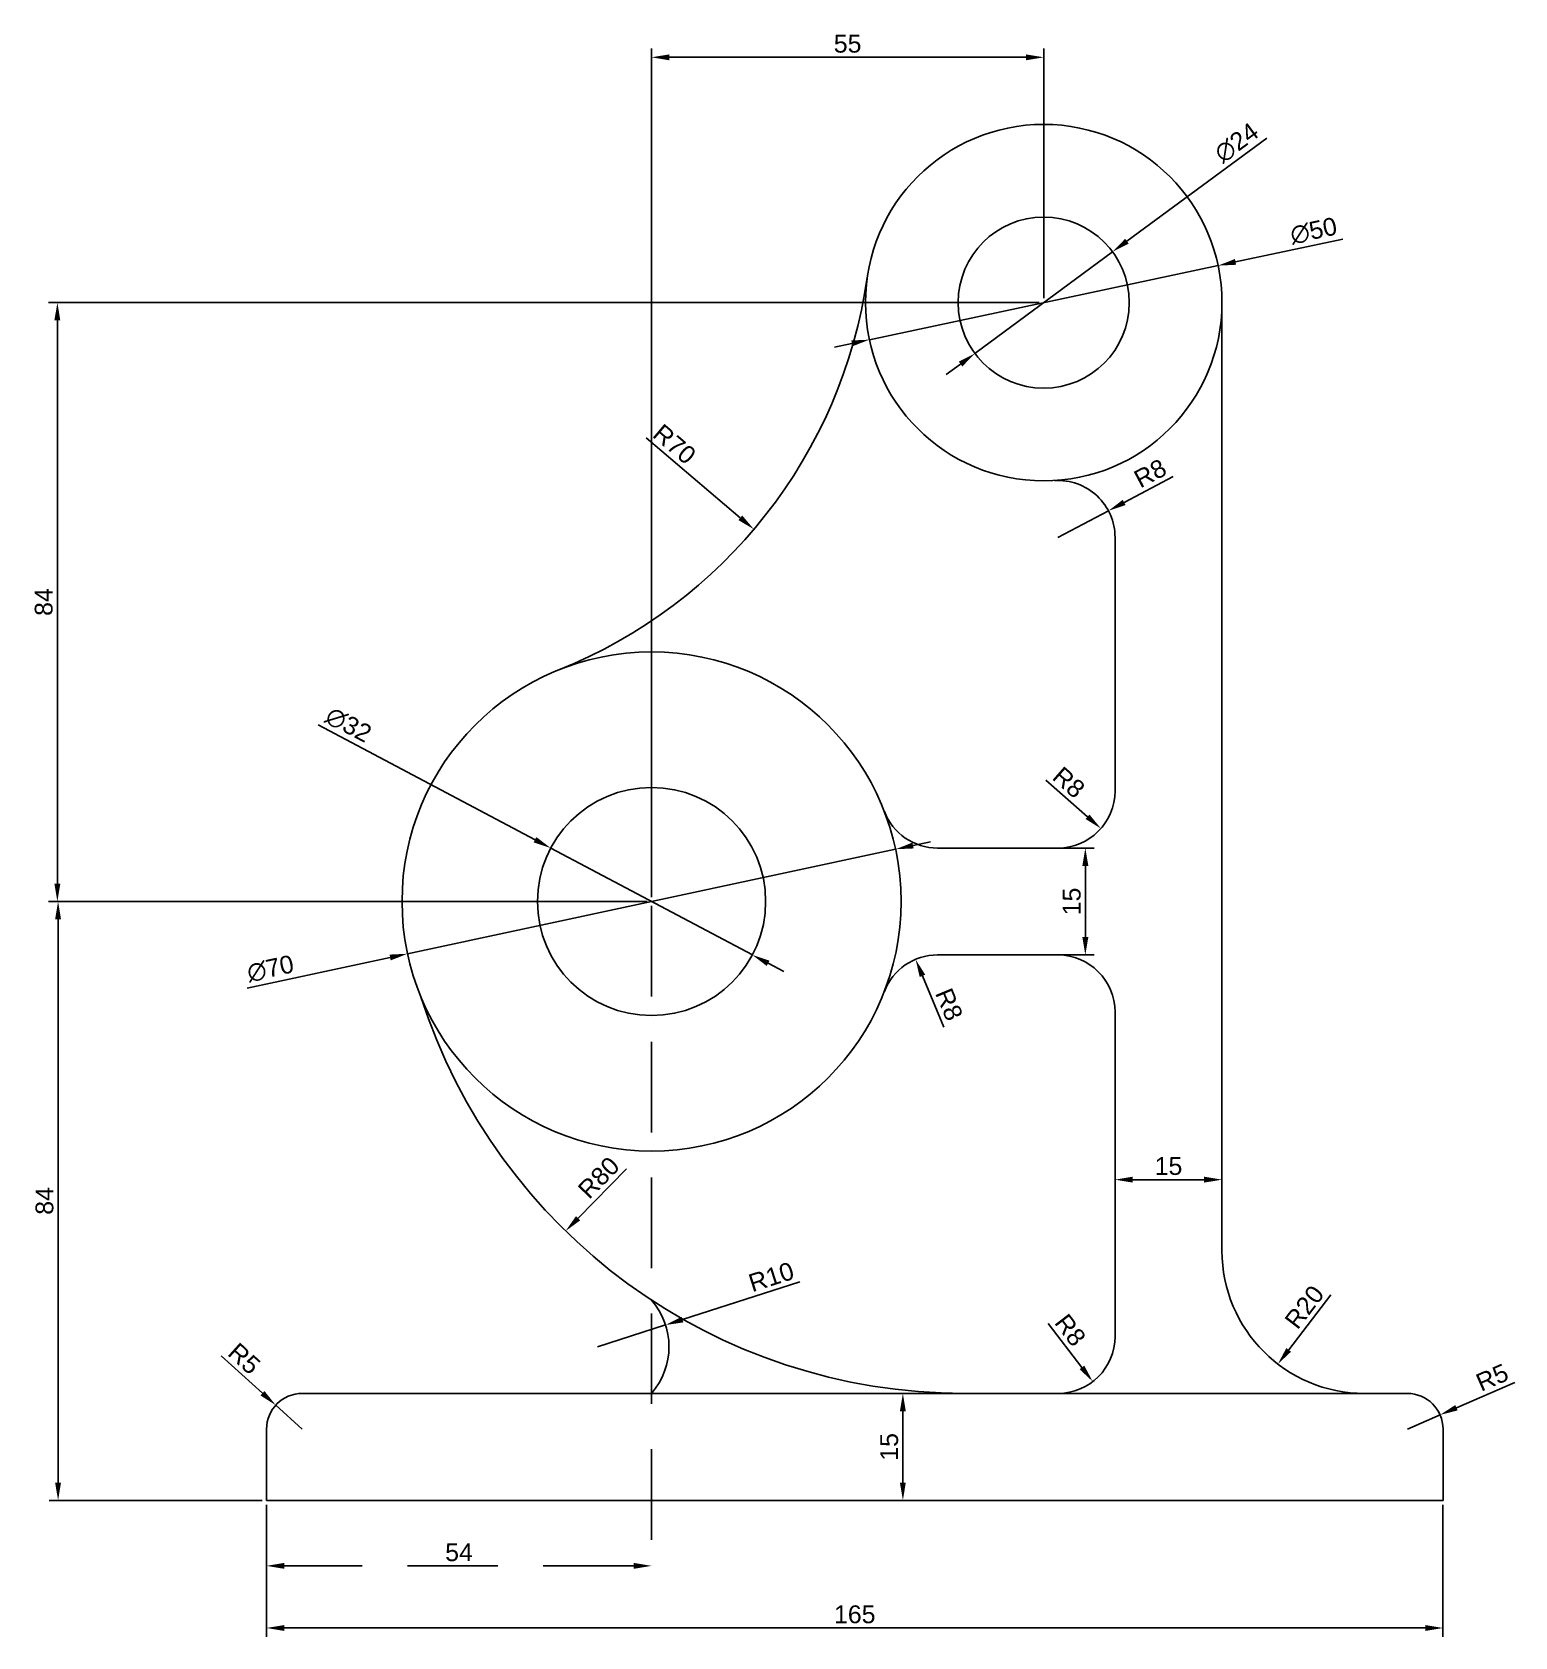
# Model space of a CAD drawing. Header units: millimetres. Extents: x -87 to 121, y -103 to 122.
import ezdxf

# ---------------------------------------------------------------- set-up
doc = ezdxf.new("R2010")
doc.units = ezdxf.units.MM
doc.linetypes.add('DASHED', pattern=[19.05, 12.7, -6.35])
doc.styles.get("Standard").update_dxf_attribs({"font": 'arial.ttf'})
doc.dimstyles.new('ISO-25', dxfattribs={"dimtxt": 2.5, "dimasz": 2.5, "dimexe": 1.25, "dimexo": 0.625, "dimtad": 1, "dimtxsty": 'Standard', "dimcen": 2.5, "dimadec": 0, "dimazin": 0, "dimtfac": 1, "dimtmove": 0, "dimatfit": 3, "dimfxl": 1, "dimarcsym": 0})

# ---------------------------------------------------------------- blocks, each defined once
blk = doc.blocks.new('*D2')
at = {"color": 0, "lineweight": -2, "transparency": 16777216}
for p, q in [((97.1, 93.03), (82.05, 89.83)), ((30.7, 78.92), (79.61, 89.31)), ((28.25, 78.4), (25.81, 77.88))]:
    blk.add_line(p, q, dxfattribs=at)
at = {"color": 0, "transparency": 16777216}
for points in [[(81.97, 90.24), (82.14, 89.43), (79.61, 89.31)], [(28.17, 78.81), (28.34, 78), (30.7, 78.92)]]:
    blk.add_solid(points, dxfattribs=at)
at = {"layer": 'Defpoints', "color": 0, "transparency": 16777216}
for p in [(79.61, 89.31), (30.7, 78.92)]:
    blk.add_point(p, dxfattribs=at)
at = {"color": 0, "transparency": 16777216, "insert": (93.01, 94.18), "char_height": 2.5, "attachment_point": 5, "rotation": 11.9951}
blk.add_mtext('∅50', dxfattribs=at)
blk = doc.blocks.new('*D3')
at = {"color": 0, "lineweight": -2, "transparency": 16777216}
for p, q in [((86.42, 107.2), (66.82, 92.73)), ((45.5, 76.99), (64.81, 91.25)), ((43.49, 75.51), (41.48, 74.02))]:
    blk.add_line(p, q, dxfattribs=at)
at = {"color": 0, "transparency": 16777216}
for points in [[(66.57, 93.07), (67.07, 92.4), (64.81, 91.25)], [(43.24, 75.84), (43.74, 75.17), (45.5, 76.99)]]:
    blk.add_solid(points, dxfattribs=at)
at = {"layer": 'Defpoints', "color": 0, "transparency": 16777216}
for p in [(64.81, 91.25), (45.5, 76.99)]:
    blk.add_point(p, dxfattribs=at)
at = {"color": 0, "transparency": 16777216, "insert": (82.21, 106.54), "char_height": 2.5, "attachment_point": 5, "rotation": 36.4347}
blk.add_mtext('∅24', dxfattribs=at)
blk = doc.blocks.new('*D4')
at = {"color": 0, "lineweight": -2, "transparency": 16777216}
for p, q in [((-46.61, 24.91), (-16.19, 8.78)), ((14.29, -7.38), (-13.98, 7.61)), ((16.5, -8.55), (18.71, -9.72))]:
    blk.add_line(p, q, dxfattribs=at)
at = {"color": 0, "transparency": 16777216}
for points in [[(-16, 9.15), (-16.39, 8.42), (-13.98, 7.61)], [(16.69, -8.18), (16.3, -8.92), (14.29, -7.38)]]:
    blk.add_solid(points, dxfattribs=at)
at = {"layer": 'Defpoints', "color": 0, "transparency": 16777216}
for p in [(-13.98, 7.61), (14.29, -7.38)]:
    blk.add_point(p, dxfattribs=at)
at = {"color": 0, "transparency": 16777216, "insert": (-42.36, 24.89), "char_height": 2.5, "attachment_point": 5, "rotation": 332.0686}
blk.add_mtext('∅32', dxfattribs=at)
blk = doc.blocks.new('*D5')
at = {"color": 0, "lineweight": -2, "transparency": 16777216}
for p, q in [((34.38, 7.45), (-34.07, -7.21)), ((36.82, 7.97), (39.27, 8.49)), ((-56.57, -12.03), (-36.52, -7.73))]:
    blk.add_line(p, q, dxfattribs=at)
at = {"color": 0, "transparency": 16777216}
for points in [[(36.74, 8.38), (36.91, 7.56), (34.38, 7.45)], [(-36.6, -7.33), (-36.43, -8.14), (-34.07, -7.21)]]:
    blk.add_solid(points, dxfattribs=at)
at = {"layer": 'Defpoints', "color": 0, "transparency": 16777216}
for p in [(34.38, 7.45), (-34.07, -7.21)]:
    blk.add_point(p, dxfattribs=at)
at = {"color": 0, "transparency": 16777216, "insert": (-53.3, -9.31), "char_height": 2.5, "attachment_point": 5, "rotation": 12.0866}
blk.add_mtext('∅70', dxfattribs=at)
blk = doc.blocks.new('*D6')
at = {"color": 0, "lineweight": -2, "transparency": 16777216}
for p, q in [((-53.85, -84.51), (-53.85, -103.03)), ((111.15, -84.51), (111.15, -103.03)), ((-51.35, -101.78), (108.65, -101.78))]:
    blk.add_line(p, q, dxfattribs=at)
at = {"color": 0, "transparency": 16777216}
for points in [[(-51.35, -101.37), (-51.35, -102.2), (-53.85, -101.78)], [(108.65, -101.37), (108.65, -102.2), (111.15, -101.78)]]:
    blk.add_solid(points, dxfattribs=at)
at = {"layer": 'Defpoints', "color": 0, "transparency": 16777216}
for p in [(-53.85, -83.88), (111.15, -83.88), (111.15, -101.78)]:
    blk.add_point(p, dxfattribs=at)
at = {"color": 0, "transparency": 16777216, "insert": (28.65, -99.88), "char_height": 2.5, "attachment_point": 5}
blk.add_mtext('165', dxfattribs=at)
blk = doc.blocks.new('*D7')
at = {"color": 0, "linetype": 'DASHED', "lineweight": -2, "transparency": 16777216}
for p, q in [((0.15, -0.51), (0.15, -94.32)), ((-53.85, -84.51), (-53.85, -94.32)), ((-2.35, -93.07), (-51.35, -93.07))]:
    blk.add_line(p, q, dxfattribs=at)
at = {"color": 0, "linetype": 'DASHED', "transparency": 16777216}
for points in [[(-51.35, -92.65), (-51.35, -93.48), (-53.85, -93.07)], [(-2.35, -92.65), (-2.35, -93.48), (0.15, -93.07)]]:
    blk.add_solid(points, dxfattribs=at)
at = {"layer": 'Defpoints', "color": 0, "linetype": 'DASHED', "transparency": 16777216}
for p in [(0.15, 0.12), (-53.85, -83.88), (-53.85, -93.07)]:
    blk.add_point(p, dxfattribs=at)
at = {"color": 0, "linetype": 'DASHED', "transparency": 16777216, "insert": (-26.85, -91.17), "char_height": 2.5, "attachment_point": 5}
blk.add_mtext('54', dxfattribs=at)
blk = doc.blocks.new('*D8')
at = {"color": 0, "lineweight": -2, "transparency": 16777216}
for p, q in [((56.53, -68.88), (34.15, -68.88)), ((35.4, -71.38), (35.4, -81.38)), ((110.53, -83.88), (34.15, -83.88))]:
    blk.add_line(p, q, dxfattribs=at)
at = {"color": 0, "transparency": 16777216}
for points in [[(34.98, -71.38), (35.81, -71.38), (35.4, -68.88)], [(34.98, -81.38), (35.81, -81.38), (35.4, -83.88)]]:
    blk.add_solid(points, dxfattribs=at)
at = {"layer": 'Defpoints', "color": 0, "transparency": 16777216}
for p in [(57.15, -68.88), (35.4, -83.88), (111.15, -83.88)]:
    blk.add_point(p, dxfattribs=at)
at = {"color": 0, "transparency": 16777216, "insert": (33.49, -76.38), "char_height": 2.5, "attachment_point": 5, "rotation": 90}
blk.add_mtext('15', dxfattribs=at)
blk = doc.blocks.new('*D9')
at = {"color": 0, "lineweight": -2, "transparency": 16777216}
for p, q in [((65.15, -48.26), (65.15, -37.65)), ((80.15, -48.26), (80.15, -37.65)), ((67.65, -38.9), (77.65, -38.9))]:
    blk.add_line(p, q, dxfattribs=at)
at = {"color": 0, "transparency": 16777216}
for points in [[(67.65, -38.48), (67.65, -39.31), (65.15, -38.9)], [(77.65, -38.48), (77.65, -39.31), (80.15, -38.9)]]:
    blk.add_solid(points, dxfattribs=at)
at = {"layer": 'Defpoints', "color": 0, "transparency": 16777216}
for p in [(80.15, -38.9), (65.15, -48.88), (80.15, -48.88)]:
    blk.add_point(p, dxfattribs=at)
at = {"color": 0, "transparency": 16777216, "insert": (72.65, -37), "char_height": 2.5, "attachment_point": 5}
blk.add_mtext('15', dxfattribs=at)
blk = doc.blocks.new('*D10')
at = {"color": 0, "lineweight": -2, "transparency": 16777216}
for p, q in [((52.8, 7.62), (62.24, 7.62)), ((60.99, 5.12), (60.99, -4.88)), ((52.8, -7.38), (62.24, -7.38))]:
    blk.add_line(p, q, dxfattribs=at)
at = {"color": 0, "transparency": 16777216}
for points in [[(60.57, 5.12), (61.41, 5.12), (60.99, 7.62)], [(60.57, -4.88), (61.41, -4.88), (60.99, -7.38)]]:
    blk.add_solid(points, dxfattribs=at)
at = {"layer": 'Defpoints', "color": 0, "transparency": 16777216}
for p in [(52.18, 7.62), (52.18, -7.38), (60.99, -7.38)]:
    blk.add_point(p, dxfattribs=at)
at = {"color": 0, "transparency": 16777216, "insert": (59.09, 0.12), "char_height": 2.5, "attachment_point": 5, "rotation": 90}
blk.add_mtext('15', dxfattribs=at)
blk = doc.blocks.new('*D11')
at = {"color": 0, "lineweight": -2, "transparency": 16777216}
for p, q in [((20.96, -53.25), (4.5, -58.52)), ((-7.41, -62.34), (2.12, -59.28))]:
    blk.add_line(p, q, dxfattribs=at)
at = {"color": 0, "transparency": 16777216}
blk.add_solid([(4.37, -58.13), (4.62, -58.92), (2.12, -59.28)], dxfattribs=at)
at = {"layer": 'Defpoints', "color": 0, "transparency": 16777216}
for p in [(2.12, -59.28), (-7.41, -62.34)]:
    blk.add_point(p, dxfattribs=at)
at = {"color": 0, "transparency": 16777216, "insert": (16.94, -52.54), "char_height": 2.5, "attachment_point": 5, "rotation": 17.7667}
blk.add_mtext('R10', dxfattribs=at)
blk = doc.blocks.new('*D12')
at = {"color": 0, "lineweight": -2, "transparency": 16777216}
for p, q in [((121.23, -67.33), (113.03, -70.89)), ((106.15, -73.88), (110.74, -71.89))]:
    blk.add_line(p, q, dxfattribs=at)
at = {"color": 0, "transparency": 16777216}
blk.add_solid([(112.87, -70.51), (113.2, -71.27), (110.74, -71.89)], dxfattribs=at)
at = {"layer": 'Defpoints', "color": 0, "transparency": 16777216}
for p in [(110.74, -71.89), (106.15, -73.88)]:
    blk.add_point(p, dxfattribs=at)
at = {"color": 0, "transparency": 16777216, "insert": (118.05, -66.65), "char_height": 2.5, "attachment_point": 5, "rotation": 23.4835}
blk.add_mtext('R5', dxfattribs=at)
blk = doc.blocks.new('*D13')
at = {"color": 0, "lineweight": -2, "transparency": 16777216}
blk.add_line((95.42, -55.06), (89.51, -62.78), dxfattribs=at)
at = {"color": 0, "transparency": 16777216}
blk.add_solid([(89.18, -62.52), (89.84, -63.03), (87.99, -64.76)], dxfattribs=at)
at = {"layer": 'Defpoints', "color": 0, "transparency": 16777216}
for p in [(100.15, -48.88), (87.99, -64.76)]:
    blk.add_point(p, dxfattribs=at)
at = {"color": 0, "transparency": 16777216, "insert": (91.72, -56.77), "char_height": 2.5, "attachment_point": 5, "rotation": 52.5552}
blk.add_mtext('R20', dxfattribs=at)
blk = doc.blocks.new('*D14')
at = {"color": 0, "lineweight": -2, "transparency": 16777216}
blk.add_line((55.76, -59.07), (60.51, -65.24), dxfattribs=at)
at = {"color": 0, "transparency": 16777216}
blk.add_solid([(60.84, -64.98), (60.18, -65.49), (62.03, -67.22)], dxfattribs=at)
at = {"layer": 'Defpoints', "color": 0, "transparency": 16777216}
for p in [(57.15, -60.88), (62.03, -67.22)]:
    blk.add_point(p, dxfattribs=at)
at = {"color": 0, "transparency": 16777216, "insert": (58.88, -60), "char_height": 2.5, "attachment_point": 5, "rotation": 307.6014}
blk.add_mtext('R8', dxfattribs=at)
blk = doc.blocks.new('*D15')
at = {"color": 0, "lineweight": -2, "transparency": 16777216}
blk.add_line((-3.36, -37.37), (-10.15, -44.32), dxfattribs=at)
at = {"color": 0, "transparency": 16777216}
blk.add_solid([(-10.45, -44.02), (-9.86, -44.61), (-11.9, -46.1)], dxfattribs=at)
at = {"layer": 'Defpoints', "color": 0, "transparency": 16777216}
for p in [(44.01, 11.12), (-11.9, -46.1)]:
    blk.add_point(p, dxfattribs=at)
at = {"color": 0, "transparency": 16777216, "insert": (-7.25, -38.62), "char_height": 2.5, "attachment_point": 5, "rotation": 45.6657}
blk.add_mtext('R80', dxfattribs=at)
blk = doc.blocks.new('*D16')
at = {"color": 0, "lineweight": -2, "transparency": 16777216}
for p, q in [((-60.21, -63.63), (-54.42, -68.86)), ((-48.85, -73.88), (-52.56, -70.53))]:
    blk.add_line(p, q, dxfattribs=at)
at = {"color": 0, "transparency": 16777216}
blk.add_solid([(-54.14, -68.55), (-54.69, -69.17), (-52.56, -70.53)], dxfattribs=at)
at = {"layer": 'Defpoints', "color": 0, "transparency": 16777216}
for p in [(-52.56, -70.53), (-48.85, -73.88)]:
    blk.add_point(p, dxfattribs=at)
at = {"color": 0, "transparency": 16777216, "insert": (-56.97, -64), "char_height": 2.5, "attachment_point": 5, "rotation": 317.945}
blk.add_mtext('R5', dxfattribs=at)
blk = doc.blocks.new('*D17')
at = {"color": 0, "lineweight": -2, "transparency": 16777216}
blk.add_line((41.14, -17.49), (38.14, -10.31), dxfattribs=at)
at = {"color": 0, "transparency": 16777216}
blk.add_solid([(38.53, -10.15), (37.76, -10.47), (37.18, -8)], dxfattribs=at)
at = {"layer": 'Defpoints', "color": 0, "transparency": 16777216}
for p in [(37.18, -8), (40.26, -15.38)]:
    blk.add_point(p, dxfattribs=at)
at = {"color": 0, "transparency": 16777216, "insert": (41.88, -14.32), "char_height": 2.5, "attachment_point": 5, "rotation": 292.6849}
blk.add_mtext('R8', dxfattribs=at)
blk = doc.blocks.new('*D18')
at = {"color": 0, "lineweight": -2, "transparency": 16777216}
blk.add_line((-0.61, 65.14), (12.6, 53.94), dxfattribs=at)
at = {"color": 0, "transparency": 16777216}
blk.add_solid([(12.87, 54.26), (12.33, 53.62), (14.51, 52.32)], dxfattribs=at)
at = {"layer": 'Defpoints', "color": 0, "transparency": 16777216}
for p in [(-38.89, 97.59), (14.51, 52.32)]:
    blk.add_point(p, dxfattribs=at)
at = {"color": 0, "transparency": 16777216, "insert": (3.37, 64.26), "char_height": 2.5, "attachment_point": 5, "rotation": 319.708}
blk.add_mtext('R70', dxfattribs=at)
blk = doc.blocks.new('*D19')
at = {"color": 0, "lineweight": -2, "transparency": 16777216}
for p, q in [((73.32, 59.73), (66.44, 56.09)), ((57.15, 51.18), (64.23, 54.92))]:
    blk.add_line(p, q, dxfattribs=at)
at = {"color": 0, "transparency": 16777216}
blk.add_solid([(66.24, 56.46), (66.63, 55.72), (64.23, 54.92)], dxfattribs=at)
at = {"layer": 'Defpoints', "color": 0, "transparency": 16777216}
for p in [(64.23, 54.92), (57.15, 51.18)]:
    blk.add_point(p, dxfattribs=at)
at = {"color": 0, "transparency": 16777216, "insert": (70.09, 60.17), "char_height": 2.5, "attachment_point": 5, "rotation": 27.8712}
blk.add_mtext('R8', dxfattribs=at)
blk = doc.blocks.new('*D20')
at = {"color": 0, "lineweight": -2, "transparency": 16777216}
blk.add_line((55.43, 17.12), (61.29, 12), dxfattribs=at)
at = {"color": 0, "transparency": 16777216}
blk.add_solid([(61.57, 12.31), (61.02, 11.69), (63.18, 10.35)], dxfattribs=at)
at = {"layer": 'Defpoints', "color": 0, "transparency": 16777216}
for p in [(57.15, 15.62), (63.18, 10.35)]:
    blk.add_point(p, dxfattribs=at)
at = {"color": 0, "transparency": 16777216, "insert": (58.67, 16.82), "char_height": 2.5, "attachment_point": 5, "rotation": 318.8475}
blk.add_mtext('R8', dxfattribs=at)
blk = doc.blocks.new('*D21')
at = {"color": 0, "lineweight": -2, "transparency": 16777216}
for p, q in [((-0.47, 0.12), (-84.33, 0.12)), ((-83.08, -2.38), (-83.08, -81.38)), ((-54.47, -83.88), (-84.33, -83.88))]:
    blk.add_line(p, q, dxfattribs=at)
at = {"color": 0, "transparency": 16777216}
for points in [[(-83.5, -2.38), (-82.67, -2.38), (-83.08, 0.12)], [(-83.5, -81.38), (-82.67, -81.38), (-83.08, -83.88)]]:
    blk.add_solid(points, dxfattribs=at)
at = {"layer": 'Defpoints', "color": 0, "transparency": 16777216}
for p in [(0.15, 0.12), (-83.08, -83.88), (-53.85, -83.88)]:
    blk.add_point(p, dxfattribs=at)
at = {"color": 0, "transparency": 16777216, "insert": (-84.98, -41.88), "char_height": 2.5, "attachment_point": 5, "rotation": 90}
blk.add_mtext('84', dxfattribs=at)
blk = doc.blocks.new('*D22')
at = {"color": 0, "lineweight": -2, "transparency": 16777216}
for p, q in [((54.53, 84.12), (-84.43, 84.12)), ((-83.18, 2.62), (-83.18, 81.62)), ((-0.47, 0.12), (-84.43, 0.12))]:
    blk.add_line(p, q, dxfattribs=at)
at = {"color": 0, "transparency": 16777216}
for points in [[(-83.6, 81.62), (-82.77, 81.62), (-83.18, 84.12)], [(-83.6, 2.62), (-82.77, 2.62), (-83.18, 0.12)]]:
    blk.add_solid(points, dxfattribs=at)
at = {"layer": 'Defpoints', "color": 0, "transparency": 16777216}
for p in [(-83.18, 84.12), (55.15, 84.12), (0.15, 0.12)]:
    blk.add_point(p, dxfattribs=at)
at = {"color": 0, "transparency": 16777216, "insert": (-85.09, 42.12), "char_height": 2.5, "attachment_point": 5, "rotation": 90}
blk.add_mtext('84', dxfattribs=at)
blk = doc.blocks.new('*D23')
at = {"color": 0, "lineweight": -2, "transparency": 16777216}
for p, q in [((0.15, 0.74), (0.15, 119.78)), ((55.15, 84.74), (55.15, 119.78)), ((2.65, 118.53), (52.65, 118.53))]:
    blk.add_line(p, q, dxfattribs=at)
at = {"color": 0, "transparency": 16777216}
for points in [[(2.65, 118.94), (2.65, 118.11), (0.15, 118.53)], [(52.65, 118.94), (52.65, 118.11), (55.15, 118.53)]]:
    blk.add_solid(points, dxfattribs=at)
at = {"layer": 'Defpoints', "color": 0, "transparency": 16777216}
for p in [(55.15, 118.53), (55.15, 84.12), (0.15, 0.12)]:
    blk.add_point(p, dxfattribs=at)
at = {"color": 0, "transparency": 16777216, "insert": (27.65, 120.42), "char_height": 2.5, "attachment_point": 5}
blk.add_mtext('55', dxfattribs=at)

msp = doc.modelspace()

# ---------------------------------------------------------------- linework, layer by layer
for p, q in [((80.154, 84.119), (80.154, -48.881)), ((65.154, 51.179), (65.154, 15.619)), ((52.18, 7.619), (40.263, 7.619)), ((52.18, 7.619), (57.154, 7.619)), ((52.18, -7.381), (40.263, -7.381)), ((52.18, -7.381), (57.154, -7.381)), ((65.154, -48.881), (65.154, -15.381)), ((65.154, -48.881), (65.154, -60.881)), ((57.154, -68.881), (-48.846, -68.881)), ((106.154, -68.881), (57.154, -68.881)), ((57.154, -68.881), (100.154, -68.881)), ((100.154, -68.881), (106.154, -68.881)), ((-53.846, -83.881), (-53.846, -73.881)), ((111.154, -83.881), (111.154, -73.881)), ((0.154, -83.881), (-53.846, -83.881)), ((-53.846, -83.881), (111.154, -83.881))]:
    msp.add_line(p, q)
for centre, radius in [((55.154, 84.119), 25), ((55.154, 84.119), 12), ((0.154, 0.119), 35), ((0.154, 0.119), 16)]:
    msp.add_circle(centre, radius)
for centre, radius, start, end in [((-38.886, 97.591), 70, 291.82716, 351.84706), ((57.154, 51.179), 8, 0, 93.4746), ((57.154, 15.619), 8, 270, 0), ((40.263, 15.619), 8, 201.12876, 270), ((40.263, -15.381), 8, 90, 158.87124), ((57.154, -15.381), 8, 0, 90), ((44.007, 11.119), 80, 197.74476, 270), ((100.154, -48.881), 20, 180, 270), ((-7.407, -62.336), 10, 319.11668, 40.88332), ((57.154, -60.881), 8, 270, 0), ((-48.846, -73.881), 5, 90, 180), ((106.154, -73.881), 5, 0, 90)]:
    msp.add_arc(centre, radius, start, end)

# ---------------------------------------------------------------- dimensions: what is measured, and where the dimension line sits
for base, p1, p2, picture, middle in [((55.154, 118.528), (0.154, 0.119), (55.154, 84.119), '*D23', (27.654, 120.424)), ((80.154, -38.897), (65.154, -48.881), (80.154, -48.881), '*D9', (72.654, -36.996)), ((111.154, -101.782), (-53.846, -83.881), (111.154, -83.881), '*D6', (28.654, -99.881))]:
    dim = msp.add_linear_dim(base=base, p1=p1, p2=p2, dimstyle='ISO-25')
    dim.commit()
    dim.dimension.update_dxf_attribs({"geometry": picture, "text_midpoint": middle})
for p1, p2, picture, middle in [((45.499, 76.992), (64.808, 91.245), '*D3', (83.384, 104.958)), ((30.699, 78.923), (79.608, 89.314), '*D2', (93.416, 92.248)), ((14.29, -7.376), (-13.983, 7.613), '*D4', (-43.287, 23.149)), ((34.378, 7.447), (-34.071, -7.21), '*D5', (-52.883, -11.239))]:
    dim = msp.add_diameter_dim_2p(p1=p1, p2=p2, dimstyle='ISO-25')
    dim.commit()
    dim.dimension.update_dxf_attribs({"geometry": picture, "text_midpoint": middle, "dimtype": 163})
for center, mpoint, picture, middle in [((-38.886, 97.591), (14.507, 52.323), '*D18', (2.143, 62.805)), ((57.154, 15.619), (63.177, 10.354), '*D20', (57.422, 15.384)), ((44.007, 11.119), (-11.901, -46.103), '*D15', (-5.885, -39.947)), ((40.263, -15.381), (37.178, -8), '*D17', (40.125, -15.052)), ((100.154, -48.881), (87.994, -64.76), '*D13', (93.227, -57.926)), ((-7.407, -62.336), (2.116, -59.285), '*D11', (17.521, -54.349)), ((57.154, -60.881), (62.035, -67.22), '*D14', (57.371, -61.164)), ((106.154, -73.881), (110.739, -71.889), '*D12', (118.804, -68.385))]:
    dim = msp.add_radius_dim(center=center, mpoint=mpoint, dimstyle='ISO-25')
    dim.commit()
    dim.dimension.update_dxf_attribs({"geometry": picture, "text_midpoint": middle, "dimtype": 164})
for base, p1, p2, picture, middle in [((-83.184, 84.119), (0.154, 0.119), (55.154, 84.119), '*D22', (-85.085, 42.119)), ((60.991, -7.381), (52.18, 7.619), (52.18, -7.381), '*D10', (59.089, 0.119)), ((-83.082, -83.881), (0.154, 0.119), (-53.846, -83.881), '*D21', (-84.983, -41.881)), ((35.395, -83.881), (57.154, -68.881), (111.154, -83.881), '*D8', (33.494, -76.381))]:
    dim = msp.add_linear_dim(base=base, p1=p1, p2=p2, angle=90, dimstyle='ISO-25')
    dim.commit()
    dim.dimension.update_dxf_attribs({"geometry": picture, "text_midpoint": middle})
for center, mpoint, picture, middle in [((57.154, 51.179), (64.226, 54.919), '*D19', (70.093, 60.173)), ((-48.846, -73.881), (-52.559, -70.532), '*D16', (-56.969, -64))]:
    dim = msp.add_radius_dim(center=center, mpoint=mpoint, dimstyle='ISO-25')
    dim.commit()
    dim.dimension.update_dxf_attribs({"geometry": picture, "text_midpoint": middle})
at = {"linetype": 'DASHED'}
dim = msp.add_linear_dim(base=(-53.846, -93.067), p1=(0.154, 0.119), p2=(-53.846, -83.881), dimstyle='ISO-25', dxfattribs=at)
dim.commit()
dim.dimension.update_dxf_attribs({"geometry": '*D7', "text_midpoint": (-26.846, -91.171)})

doc.saveas('drawing.dxf')
